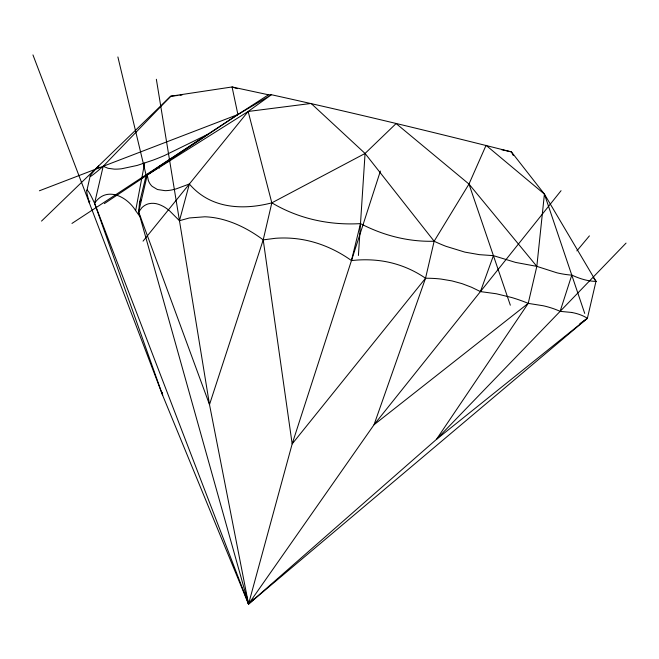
<?xml version="1.0" encoding="UTF-8"?>
<svg xmlns="http://www.w3.org/2000/svg" width="659" height="659" viewBox="0 0 659 659"><rect width="100%" height="100%" fill="white"/><g stroke="black" fill="none" stroke-linecap="round" stroke-linejoin="round"><path stroke-width="0.99" d="M41.533 221.086L170.78 96.198L232.067 86.963L268.468 94.781L271.434 94.731C351.741 112.434 431.694 131.767 511.425 151.891L544.416 194.1L595.991 281.302L587.383 318.313L248.534 604.081L138.662 211.992L139.502 202.766L146.166 175.442A69.714 0.61 -33.2 0 1 148.184 174.001L165.022 162.633A104.32 0.914 -33.2 0 1 173.103 157.254L207.766 134.312L164.453 155.549A104.32 34.573 -29.6 0 1 152.822 160.219L137.229 165.425L121.627 168.762A69.714 23.098 -29.6 0 1 114.164 169.124L108.043 168.292L103.191 166.282L98.356 170.442A104.847 3.715 -44.3 0 1 93.051 174.709C92.507 174.964 89.97 177.353 90.201 175.887A76.016 2.694 -44.3 0 1 92.713 172.534L98.488 166.052L99.081 167.79M358.414 255.494L365.07 153.456L396.117 123.554L468.977 184.059L536.83 266.368L556.954 272.818A408.135 157.773 66.3 0 0 571.781 275.124L560.117 311.353A370.811 155.244 -45.2 0 0 543.082 305.735L528.213 303.379L525.66 302.333A530.503 252.784 -42.1 0 0 511.672 297.514L496.334 293.766L480.436 291.591L471.465 287.225L462.008 283.634L451.95 280.899L441.184 279.087A190.064 109.987 -39.2 0 0 425.533 278.246C411.414 268.468 394.865 262.282 377.78 260.453A123.917 91.708 -33 0 0 356.972 260.074L351.461 260.56C336.024 249.514 318.091 241.779 299.252 239.085A94.476 80.365 -4.2 0 0 275.553 238.286L263.213 239.868C250.494 230.411 236.219 222.75 220.74 218.994A83.504 61.691 41.4 0 0 204.85 216.786L189.388 217.956L179.462 220.716L169.47 210.715A73.264 27.159 67.4 0 0 163.481 206.514C158.737 203.944 154.008 202.494 148.769 203.746A104.822 38.856 67.4 0 0 141.792 207.816L138.662 211.992L209.504 404.585L248.534 604.081L436.431 439.396L587.383 318.313L579.854 323.684M90.201 175.887L86.708 191.365A73.264 3.682 70 0 0 87.21 194.471L89.344 202.923L89.838 200.937M626.05 243.105L436.431 439.396L528.213 303.379L536.83 266.368L544.416 194.1L486.07 145.326L468.977 184.059L434.141 241.235L425.533 278.246L374.04 424.742L248.534 604.081L162.658 395.334L32.95 54.919M140.688 217.635L135.647 210.625L144.634 163.119M159.396 168.127L159.816 166.117M162.353 392.27L162.658 395.334L94.583 203.293L103.191 166.282L170.78 96.198L177.905 95.473M138.662 211.992L147.278 174.981L248.146 111.47L271.434 94.731L237.907 114.534L71.963 223.434M156.356 79.278L209.504 404.585L263.213 239.868L271.821 202.857L248.146 111.47L311.114 103.447L365.07 153.456L434.141 241.235A222.363 116.734 58.4 0 0 446.011 246.326L464.859 252.117L479.307 254.654L493.418 255.651L515.61 262.422L536.83 266.368M351.461 260.56L360.481 223.623A152.213 100.407 48.8 0 0 374.831 230.23C393.588 237.866 413.877 241.837 434.141 241.235M97.993 168.045L98.488 166.052M86.716 190.5L87.235 190.08M179.462 220.716L189.364 183.993C194.998 190.665 202.008 196.135 209.867 199.932A73.421 57.176 -19.1 0 0 224.834 205.023C240.378 208.326 256.557 206.811 271.821 202.857L365.07 153.456M87.326 190.13L88.759 191.901A104.822 5.264 70 0 1 92.071 197.997L94.583 203.293L248.534 604.081L292.168 443.927L380.4 171.052M139.502 202.766L140.944 199.776M480.436 291.591L493.418 255.651M561.048 190.698L374.04 424.742L528.213 303.379M425.533 278.246L292.168 443.927L263.213 239.868M143.061 241.136L248.146 111.47M576.872 250.881L589.41 235.873M94.583 203.293C106.239 185.879 126.882 196.341 135.647 210.625M245.906 593.075L248.534 604.081L254.432 598.38M104.361 203.606L237.907 114.534L268.468 94.781M189.364 183.993L175.953 188.968A76.016 27.991 -41.3 0 1 165.121 190.673L157.452 189.52L152.221 186.39A104.847 38.617 -41.3 0 1 148.3 180.294L147.278 174.981L145.787 175.78M39.408 190.78L237.907 114.534L232.067 86.963L237.265 88.644M179.94 95.258L181.975 95.053M360.481 223.623C339.805 224.826 318.849 222.281 299.235 215.526A113.175 85.546 25.6 0 1 277.233 205.905L271.821 202.857M560.117 311.353L571.658 312.448M501.515 149.667L511.425 151.891L513.295 155.508M593.602 277.95L595.991 281.302M468.977 184.059L510.338 305.199M544.416 194.1L584.714 313.429M117.887 56.946L146.306 175.978M248.262 602.046L248.534 604.081M596.024 281.393A345.522 106.643 67.4 0 1 571.757 275.042M571.641 312.465A301.188 101.058 -45.4 0 1 587.4 318.289"/></g></svg>
